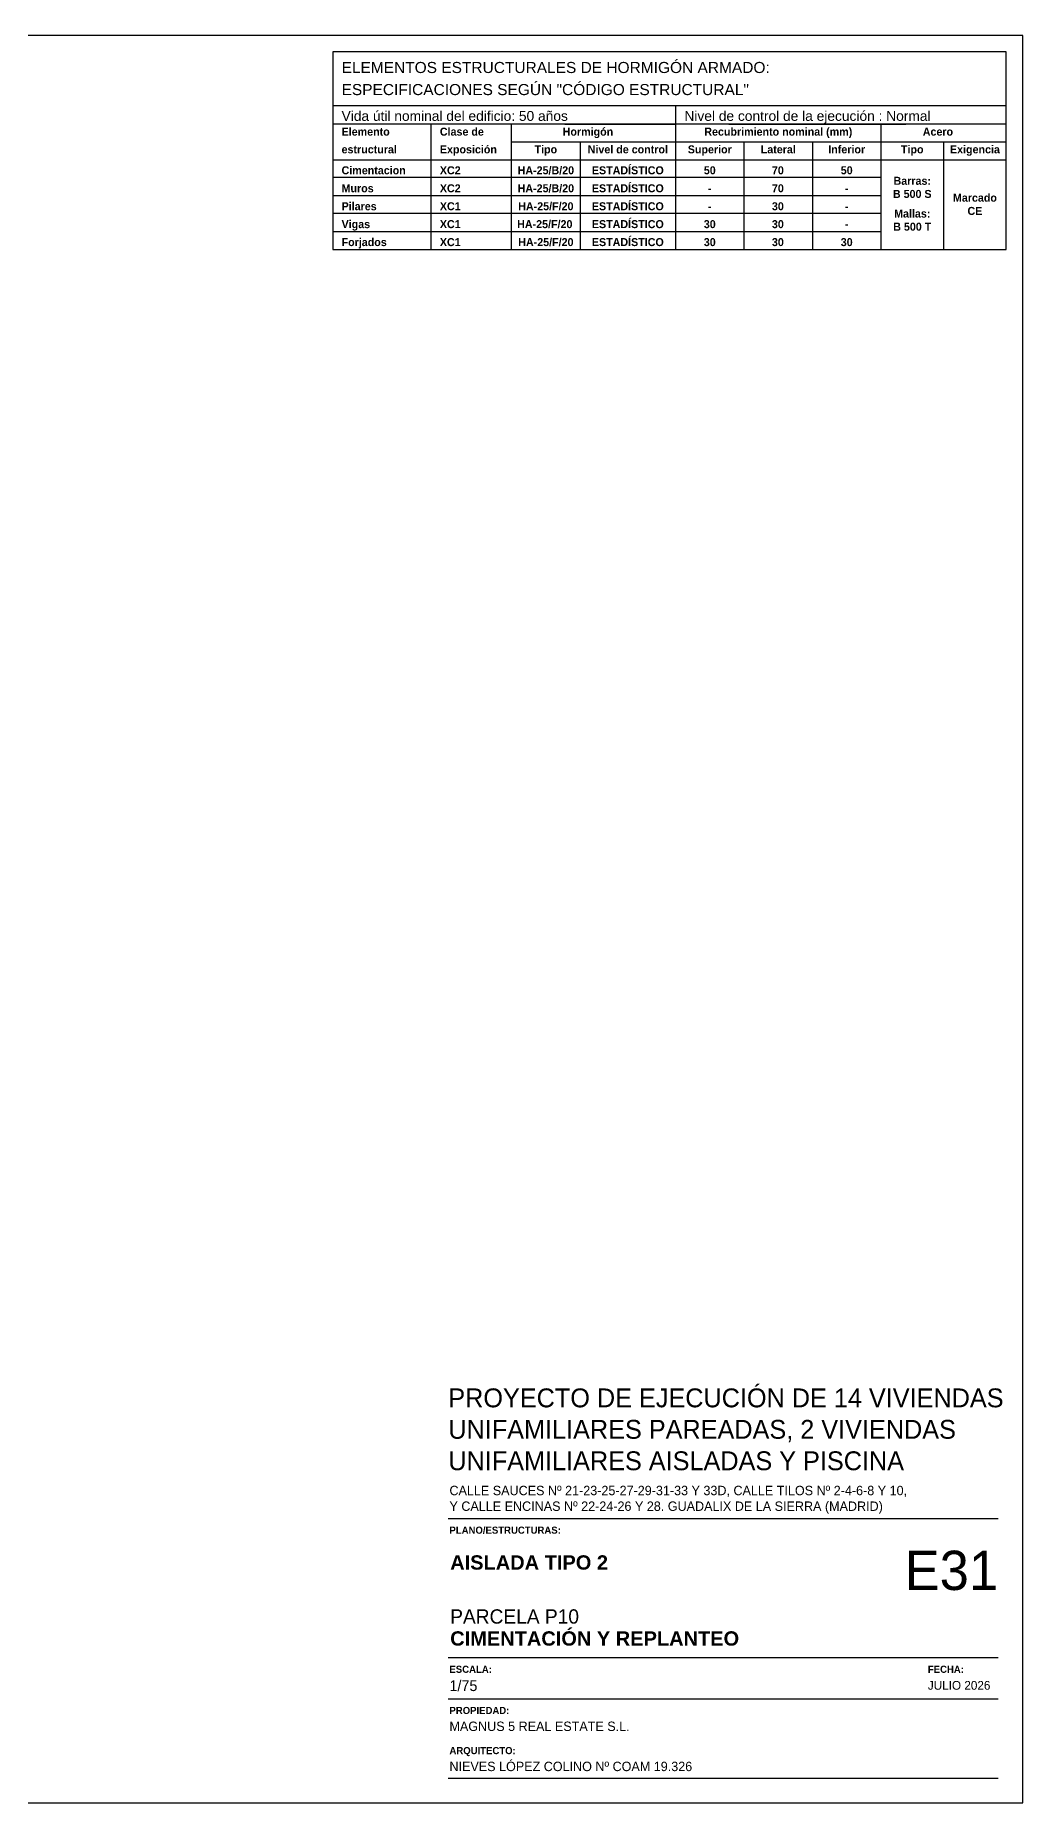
# Model space of a CAD drawing. Extents: x 2455 to 9764, y -806 to 181.
# Drawn here: x 4765.69 to 4777.72, y -582.59 to -561.05 of the extents above; entities that cross this region are included whole.
import ezdxf
from ezdxf.enums import TextEntityAlignment as Align

# ---------------------------------------------------------------- set-up
doc = ezdxf.new("R2010")
doc.units = 0
doc.header["$LTSCALE"] = 0.2
doc.header["$MEASUREMENT"] = 0
doc.layers.add('01_cartela', color=6, linetype='CONTINUOUS', plot=False)
for name, color, linetype in [('01_texto cartela', 4, 'CONTINUOUS'), ('CYPECABECERA', 2, 'CONTINUOUS'), ('WL', 7, 'CONTINUOUS')]:
    doc.layers.add(name, color=color, linetype=linetype)
doc.styles.add('BERNARDO', font='GOTHICB.TTF')
doc.styles.add('Century Gothic', font='', dxfattribs={"height": 2})
doc.styles.add('Century Gothic_3', font='', dxfattribs={"height": 4.5})
doc.styles.add('Century Gothic_5', font='', dxfattribs={"height": 2.5})
doc.styles.add('Century Gothic_6', font='', dxfattribs={"height": 11})
doc.styles.add('Estilo1', font='swissel.ttf')
doc.styles.add('NIEVES3', font='swisseb.ttf')
doc.styles.get('Century Gothic').set_extended_font_data('Century Gothic')
doc.styles.get('Century Gothic_3').set_extended_font_data('Century Gothic')
doc.styles.get('Century Gothic_5').set_extended_font_data('Century Gothic')
doc.styles.get('Century Gothic_6').set_extended_font_data('Century Gothic')

msp = doc.modelspace()

# ---------------------------------------------------------------- linework, layer by layer
at = {"layer": '01_cartela', "color": 3}
msp.add_lwpolyline([(4747.087, -561.051), (4747.087, -582.586), (4777.725, -582.586), (4777.725, -561.051)], close=True, dxfattribs=at)
at = {"layer": '01_texto cartela', "color": 5}
for p, q in [((4770.724, -579.125), (4777.425, -579.125)), ((4770.724, -580.819), (4777.425, -580.819)), ((4770.724, -581.322), (4777.425, -581.322)), ((4770.724, -582.286), (4777.425, -582.286))]:
    msp.add_line(p, q, dxfattribs=at)
at = {"layer": 'CYPECABECERA', "color": 7, "linetype": 'Continuous'}
msp.add_lwpolyline([(4777.525, -561.251), (4769.315, -561.251), (4769.315, -563.66), (4777.525, -563.66)], close=True, dxfattribs=at)
at = {"layer": 'WL', "color": 5, "linetype": 'Continuous'}
for p, q in [((4769.315, -561.904), (4777.525, -561.904)), ((4773.494, -561.904), (4773.494, -562.134))]:
    msp.add_line(p, q, dxfattribs=at)
at = {"layer": 'WL', "color": 2, "linetype": 'Continuous'}
for p, q in [((4777.525, -562.134), (4769.315, -562.134)), ((4770.513, -563.66), (4770.513, -562.134)), ((4771.496, -563.66), (4771.496, -562.134)), ((4772.144, -562.134), (4773.494, -562.134)), ((4773.494, -562.134), (4773.494, -563.66)), ((4774.142, -562.134), (4775.492, -562.134)), ((4774.654, -562.134), (4776.302, -562.134)), ((4775.997, -562.134), (4775.997, -563.66)), ((4771.496, -562.35), (4773.494, -562.35)), ((4772.33, -562.35), (4772.33, -563.66)), ((4773.494, -562.35), (4775.997, -562.35)), ((4774.328, -562.35), (4774.328, -563.66)), ((4775.163, -562.35), (4775.163, -563.66)), ((4775.997, -562.35), (4777.525, -562.35)), ((4776.761, -562.35), (4776.761, -563.66)), ((4769.315, -562.566), (4777.525, -562.566)), ((4775.997, -562.785), (4769.315, -562.785)), ((4769.315, -563.003), (4775.997, -563.003)), ((4775.997, -563.222), (4769.315, -563.222)), ((4769.315, -563.441), (4770.8, -563.441)), ((4769.315, -563.441), (4775.997, -563.441)), ((4773.709, -563.441), (4774.654, -563.441))]:
    msp.add_line(p, q, dxfattribs=at)

# ---------------------------------------------------------------- texts
at = {"layer": '01_texto cartela', "color": 5}
for s, insert, char_height, width, attachment_point, style in [('\\PPROYECTO DE EJECUCIÓN DE 14 VIVIENDAS UNIFAMILIARES PAREADAS, 2 VIVIENDAS UNIFAMILIARES AISLADAS Y PISCINA', (4770.724, -577.155), 0.23, 6.82217, 1, 'Century Gothic_3'), ('CALLE SAUCES Nº 21-23-25-27-29-31-33 Y 33D, CALLE TILOS Nº 2-4-6-8 Y 10, \\PY CALLE ENCINAS Nº 22-24-26 Y 28. GUADALIX DE LA SIERRA (MADRID)', (4770.738, -578.725), 0.11455, 9.24681, 1, 'Century Gothic'), ('{\\fCentury Gothic|b1|i0|c0|p34;PLANO/ESTRUCTURAS: }', (4770.738, -579.222), 0.08701, 2.11715, 1, 'Century Gothic'), ('\\pt2.3273;\\PPARCELA P10', (4770.747, -580.407), 0.17455, 7.00908, 7, 'Century Gothic_5'), ('\\pt2.3273;CIMENTACIÓN Y REPLANTEO', (4770.747, -580.675), 0.17455, 7.00908, 7, 'NIEVES3'), ('{\\fCentury Gothic|b1|i0|c0|p34;ESCALA: }', (4770.738, -580.917), 0.08701, 2.11715, 1, 'Century Gothic'), ('{\\fCentury Gothic|b1|i0|c0|p34;FECHA: }', (4776.569, -580.917), 0.08701, 2.11715, 1, 'Century Gothic'), ('1/75', (4770.738, -581.095), 0.1309, 2.11715, 1, 'Century Gothic'), ('JULIO 2026', (4776.569, -581.103), 0.1069, 3.50438, 1, 'Century Gothic'), ('{\\fCentury Gothic|b1|i0|c0|p34;PROPIEDAD:}', (4770.738, -581.419), 0.08701, 0.83709, 1, 'Century Gothic'), ('MAGNUS 5 REAL ESTATE S.L.', (4770.738, -581.598), 0.11455, 4.88231, 1, 'Century Gothic'), ('{\\fCentury Gothic|b1|i0|c0|p34;ARQUITECTO:}', (4770.738, -581.908), 0.08701, 0.83709, 1, 'Century Gothic'), ('NIEVES LÓPEZ COLINO Nº COAM 19.326', (4770.738, -582.087), 0.11455, 3.65153, 1, 'Century Gothic')]:
    msp.add_mtext(s, dxfattribs=dict(at, insert=insert, char_height=char_height, width=width, attachment_point=attachment_point, style=style))
at = {"layer": '01_texto cartela', "color": 1}
for s, insert, char_height, width, attachment_point, style in [('AISLADA TIPO 2 ', (4770.747, -579.749), 0.17455, 7.00908, 7, 'NIEVES3'), ('E31', (4777.425, -579.516), 0.4786, 1.04985, 3, 'Century Gothic_6')]:
    msp.add_mtext(s, dxfattribs=dict(at, insert=insert, char_height=char_height, width=width, attachment_point=attachment_point, style=style))
at = {"layer": 'WL', "color": 5, "linetype": 'Continuous', "style": 'Estilo1'}
for s, height, p in [('ELEMENTOS ESTRUCTURALES DE HORMIGÓN ARMADO:', 0.13503, (4769.423, -561.51)), ('ESPECIFICACIONES SEGÚN "CÓDIGO ESTRUCTURAL"', 0.13503, (4769.423, -561.779)), ('Vida útil nominal del edificio: 50 años  ', 0.12, (4769.423, -562.093)), ('Nivel de control de la ejecución : Normal', 0.12, (4773.602, -562.093))]:
    msp.add_text(s, height=height, dxfattribs=at).set_placement(p)
at = {"layer": 'WL', "color": 7, "linetype": 'Continuous', "style": 'BERNARDO'}
for s, p in [('Elemento', (4769.423, -562.273)), ('Clase de ', (4770.621, -562.273)), ('estructural', (4769.423, -562.489)), ('Exposición', (4770.621, -562.489)), ('Cimentacion', (4769.423, -562.744)), ('XC2', (4770.621, -562.744)), ('Muros', (4769.423, -562.963)), ('XC2', (4770.621, -562.963)), ('Pilares ', (4769.423, -563.182)), ('XC1', (4770.621, -563.182)), ('Vigas', (4769.423, -563.4)), ('XC1', (4770.621, -563.4)), ('Forjados', (4769.423, -563.619)), ('XC1', (4770.621, -563.619))]:
    msp.add_text(s, height=0.0975, dxfattribs=at).set_placement(p)
for s, p in [('Hormigón', (4772.426, -562.273)), ('Recubrimiento nominal (mm)', (4774.746, -562.273)), ('Acero', (4776.692, -562.273)), ('Tipo', (4771.913, -562.489)), ('Nivel de control', (4772.912, -562.489)), ('Superior', (4773.911, -562.489)), ('Lateral', (4774.746, -562.489)), ('Inferior', (4775.58, -562.489)), ('Tipo', (4776.379, -562.489)), ('Exigencia', (4777.143, -562.489)), ('HA-25/B/20', (4771.913, -562.744)), ('ESTADÍSTICO', (4772.912, -562.744)), ('50', (4773.911, -562.744)), ('70', (4774.741, -562.744)), ('50', (4775.58, -562.744)), ('HA-25/B/20', (4771.913, -562.963)), ('ESTADÍSTICO', (4772.912, -562.963)), ('-', (4773.911, -562.963)), ('70', (4774.741, -562.963)), ('-', (4775.58, -562.963)), ('Barras:', (4776.379, -562.872)), ('HA-25/F/20', (4771.913, -563.182)), ('ESTADÍSTICO', (4772.912, -563.182)), ('-', (4773.911, -563.182)), ('30', (4774.741, -563.182)), ('-', (4775.58, -563.182)), ('B 500 S', (4776.379, -563.032)), ('Marcado', (4777.143, -563.078)), ('CE', (4777.143, -563.239)), ('HA-25/F/20', (4771.9, -563.4)), ('ESTADÍSTICO', (4772.912, -563.4)), ('30', (4773.911, -563.4)), ('30', (4774.741, -563.4)), ('-', (4775.58, -563.4)), ('B 500 T', (4776.379, -563.431)), ('Mallas:', (4776.379, -563.271)), ('HA-25/F/20', (4771.913, -563.619)), ('ESTADÍSTICO', (4772.912, -563.619)), ('30', (4773.911, -563.619)), ('30', (4774.741, -563.619)), ('30', (4775.58, -563.619))]:
    msp.add_text(s, height=0.0975, dxfattribs=at).set_placement(p, align=Align.CENTER)

doc.saveas('drawing.dxf')
